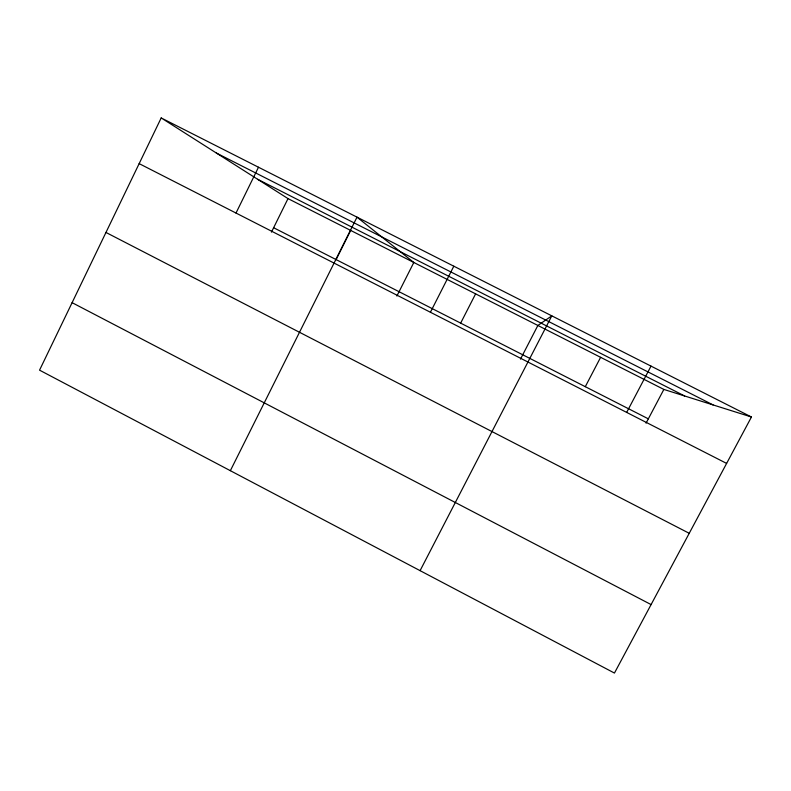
<?xml version="1.0" encoding="UTF-8"?>
<svg xmlns="http://www.w3.org/2000/svg" width="791" height="791" viewBox="0 0 791 791"><rect width="100%" height="100%" fill="white"/><g stroke="black" fill="none" stroke-linecap="round" stroke-linejoin="round"><path stroke-width="1.19" d="M161.196 117.938L39.55 370.158L614.449 673.062L751.45 417.005L161.196 117.938L288.013 198.61L663.857 389.429L751.45 417.005M236.005 213.056L258.489 167.237M271.451 232.129L288.013 198.61M230.359 470.685L357.008 217.159L413.822 262.483L396.884 296.012M336.096 259.586L350.67 230.418M430.413 312.257L453.816 266.201M460.659 323.114L475.609 293.856M520.498 359.094L537.87 325.467L551.802 315.856L420.09 570.657M585.291 386.68L600.616 357.324M626.67 412.408L651.013 366.114M646.049 423.175L663.857 389.429M216.339 153.019L713.077 404.923M257.609 179.27L684.64 395.975M273.627 227.729L648.343 418.844M139.157 163.628L726.622 463.417M105.964 232.455L689.228 533.302M72.1 302.666L651.092 604.581"/></g></svg>
